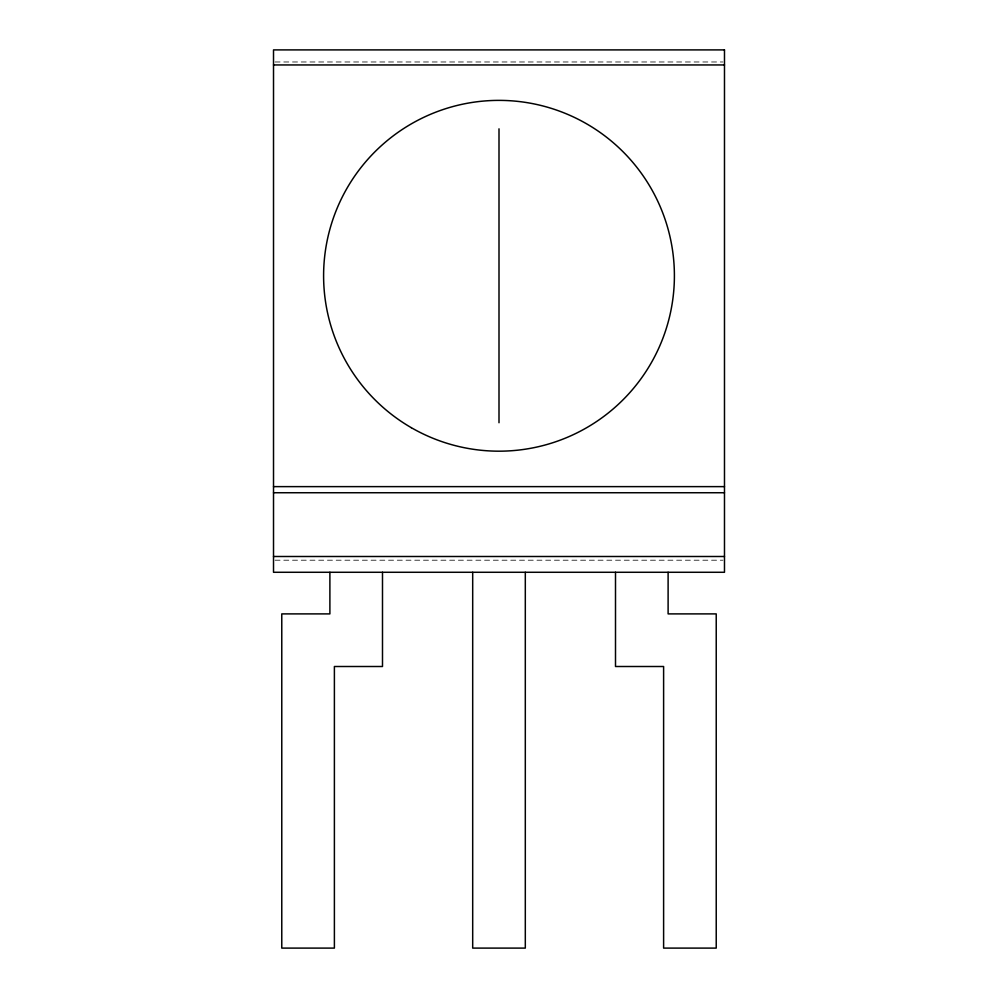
<?xml version="1.0" encoding="UTF-8"?>
<svg xmlns="http://www.w3.org/2000/svg" width="998" height="998" viewBox="0 0 998 998"><rect width="100%" height="100%" fill="white"/><g stroke="black" fill="none" stroke-linecap="round" stroke-linejoin="round"><path stroke-width="0.75" stroke-dasharray="4.99 3.74" d="M275.061 61.976L722.939 61.976M275.061 560.202L722.939 560.202"/><path stroke-width="1.5" d="M273.514 64.945L724.486 64.945M273.514 486.625L724.486 486.625M273.514 492.738L724.486 492.738M273.514 556.497L724.486 556.497M668.111 572.278L668.111 613.895L716.227 613.895L716.227 948.1L663.608 948.1L663.608 666.502L615.504 666.502L615.504 572.278M525.31 572.278L525.31 948.1L472.69 948.1L472.69 572.278M499 128.829L499 422.74M382.496 572.278L382.496 666.502L334.392 666.502L334.392 948.1L281.773 948.1L281.773 613.895L329.889 613.895L329.889 572.278M724.486 49.9L273.514 49.9L273.514 572.278L724.486 572.278L724.486 49.9M411.301 427.68A175.399 175.399 0 0 0 674.399 275.785A175.399 175.399 0 0 0 411.301 123.877A175.399 175.399 0 0 0 411.301 427.68"/></g></svg>
